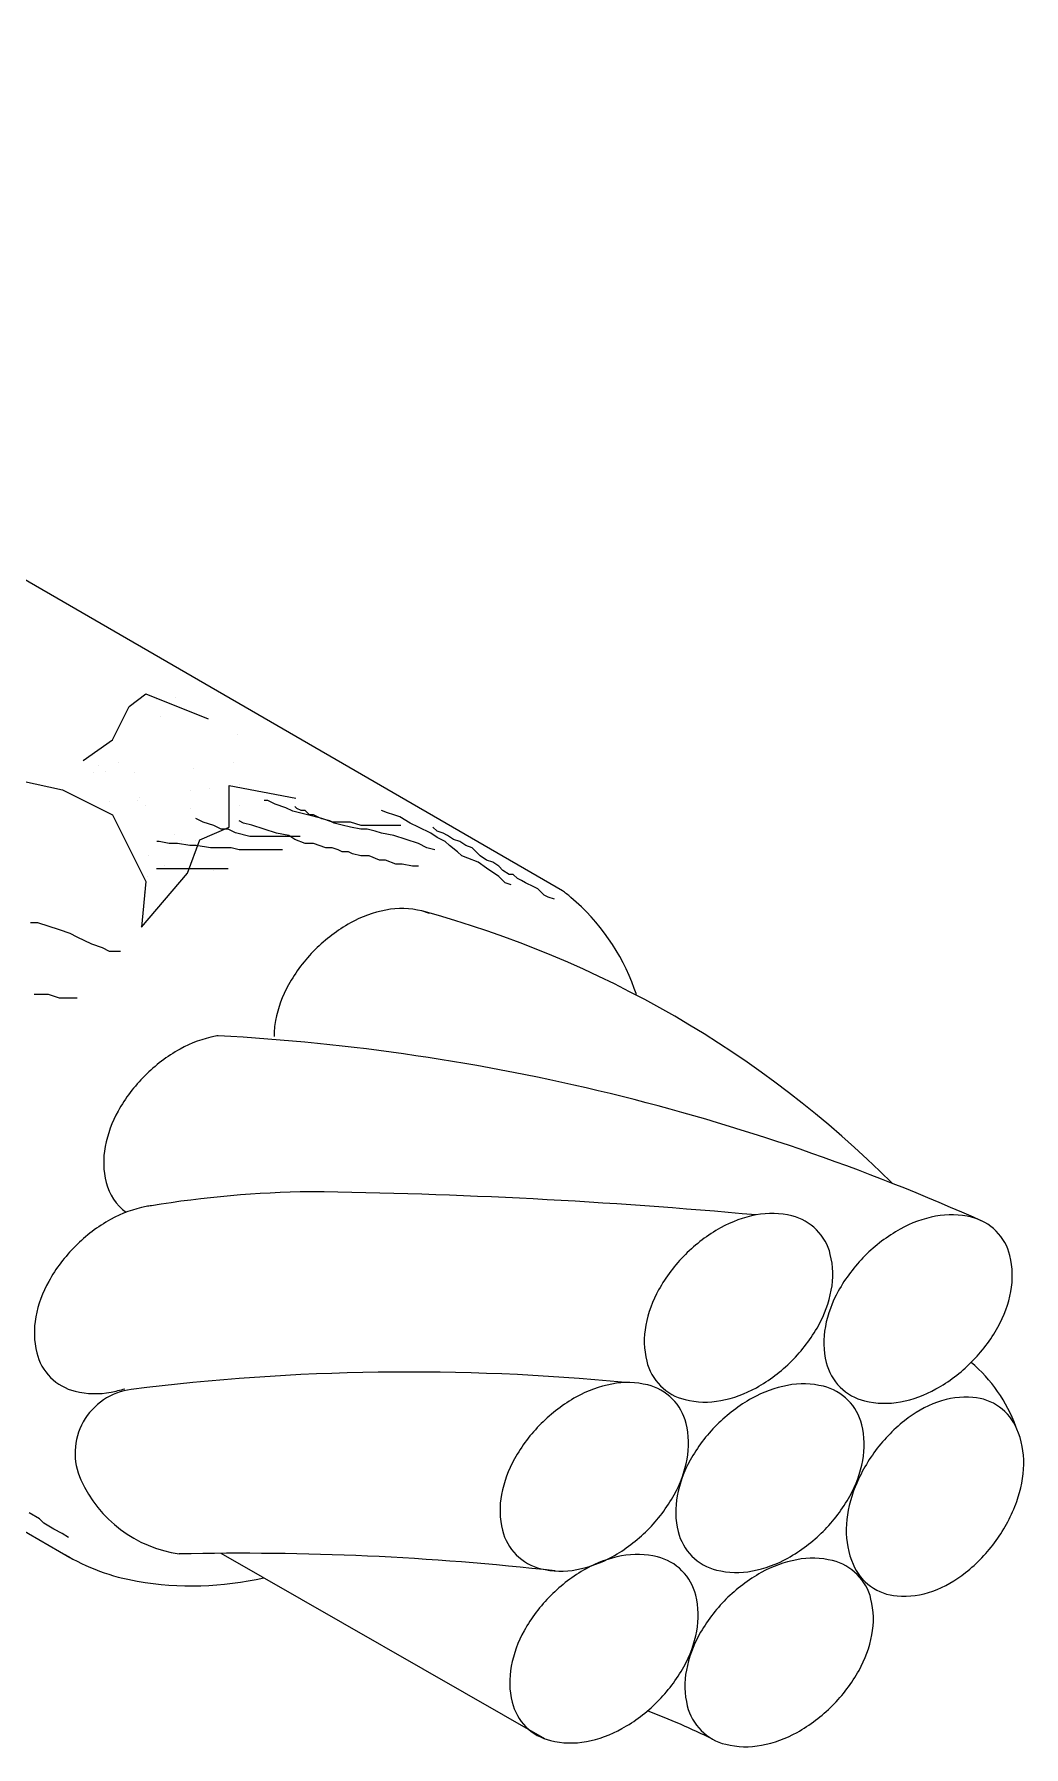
# Model space of a CAD drawing. Extents: x -800 to 12181, y -6101 to 2255.
# Drawn here: x 11463 to 11495.1, y 1444.1 to 1499.7 of the extents above; entities that cross this region are included whole.
import ezdxf

# ---------------------------------------------------------------- set-up
doc = ezdxf.new("R2010")
doc.units = 0
doc.header["$MEASUREMENT"] = 0
doc.layers.get('0').update_dxf_attribs({"linetype": 'CONTINUOUS'})
doc.layers.add('15', color=1, linetype='CONTINUOUS')

# ---------------------------------------------------------------- blocks, each defined once
blk = doc.blocks.new('*X30')
at = {"color": 0}
for p, q in [((4168.775, -661.019), (4168.775, -661.019)), ((4163.139, -661.42), (4163.139, -661.42)), ((4164.899, -661.1), (4164.899, -661.1)), ((4165.411, -661.256), (4165.411, -661.256)), ((4166.253, -661.414), (4166.253, -661.414)), ((4163.56, -661.688), (4163.56, -661.688)), ((4162.762, -662.774), (4162.762, -662.774)), ((4168.193, -662.65), (4168.193, -662.65)), ((4169.846, -662.752), (4169.846, -662.752)), ((4170.367, -662.683), (4170.367, -662.683)), ((4170.824, -662.897), (4170.824, -662.897)), ((4171.18, -662.576), (4171.18, -662.576)), ((4171.307, -662.644), (4171.307, -662.644)), ((4162.857, -663.216), (4162.857, -663.216)), ((4168.032, -663.195), (4168.032, -663.195)), ((4168.488, -662.931), (4168.488, -662.931)), ((4170.733, -663.097), (4170.733, -663.097)), ((4173.351, -663.064), (4173.351, -663.064)), ((4161.771, -663.815), (4161.771, -663.815)), ((4162.291, -663.746), (4162.291, -663.746)), ((4163.104, -663.639), (4163.104, -663.639)), ((4163.758, -663.686), (4163.758, -663.686)), ((4167.818, -663.775), (4167.818, -663.775)), ((4171.82, -663.809), (4171.82, -663.809)), ((4167.482, -664.187), (4167.482, -664.187)), ((4169.444, -664.087), (4169.444, -664.087)), ((4170.175, -663.912), (4170.175, -663.912)), ((4170.596, -664.181), (4170.596, -664.181)), ((4172.002, -664.099), (4172.002, -664.099)), ((4172.004, -663.978), (4172.004, -663.978)), ((4173.289, -663.907), (4173.289, -663.907)), ((4173.71, -664.175), (4173.71, -664.175)), ((4174.703, -664.002), (4174.703, -664.002)), ((4162.772, -665.165), (4162.772, -665.165)), ((4162.92, -665.143), (4162.92, -665.143)), ((4170.796, -665.024), (4170.796, -665.024)), ((4171.289, -665.151), (4171.289, -665.151)), ((4172.102, -665.044), (4172.102, -665.044)), ((4172.114, -665.148), (4172.114, -665.148)), ((4164.026, -666.107), (4164.026, -666.107)), ((4164.188, -666.144), (4164.188, -666.144)), ((4173.869, -665.687), (4173.869, -665.687)), ((4174.054, -665.856), (4174.054, -665.856)), ((4162.693, -666.283), (4162.693, -666.283)), ((4162.801, -666.442), (4162.801, -666.442)), ((4163.213, -666.214), (4163.213, -666.214)), ((4174.096, -666.411), (4174.096, -666.411)), ((4162.986, -666.611), (4162.986, -666.611)), ((4165.176, -666.696), (4165.176, -666.696)), ((4165.6, -667.036), (4165.6, -667.036)), ((4174.518, -666.679), (4174.518, -666.679)), ((4174.924, -666.653), (4174.924, -666.653)), ((4176.035, -666.93), (4176.035, -666.93)), ((4163.856, -667.408), (4163.856, -667.408)), ((4175.715, -667.157), (4175.715, -667.157)), ((4175.919, -667.566), (4175.919, -667.566)), ((4176.036, -667.647), (4176.036, -667.647)), ((4176.103, -667.734), (4176.103, -667.734)), ((4164.251, -668.071), (4164.251, -668.071)), ((4164.851, -668.32), (4164.851, -668.32)), ((4163.615, -668.75), (4163.615, -668.75)), ((4164.135, -668.682), (4164.135, -668.682)), ((4164.948, -668.575), (4164.948, -668.575)), ((4165.035, -668.489), (4165.035, -668.489)), ((4178.018, -668.909), (4178.018, -668.909)), ((4163.046, -668.996), (4163.046, -668.996)), ((4165.562, -668.932), (4165.562, -668.932)), ((4165.983, -669.201), (4165.983, -669.201)), ((4178.44, -669.178), (4178.44, -669.178)), ((4178.516, -669.378), (4178.516, -669.378)), ((4177.51, -669.749), (4177.51, -669.749)), ((4177.969, -669.444), (4177.969, -669.444)), ((4177.996, -669.446), (4177.996, -669.446)), ((4178.153, -669.613), (4178.153, -669.613)), ((4164.314, -669.998), (4164.314, -669.998)), ((4164.387, -670.173), (4164.387, -670.173)), ((4167.501, -670.168), (4167.501, -670.168)), ((4179.023, -670.41), (4179.023, -670.41)), ((4165.057, -671.15), (4165.057, -671.15)), ((4165.726, -670.89), (4165.726, -670.89)), ((4165.87, -671.043), (4165.87, -671.043)), ((4163.677, -671.71), (4163.677, -671.71)), ((4166.369, -671.436), (4166.369, -671.436)), ((4166.791, -671.705), (4166.791, -671.705)), ((4169.483, -671.43), (4169.483, -671.43)), ((4169.905, -671.699), (4169.905, -671.699)), ((4180.018, -671.322), (4180.018, -671.322)), ((4181.609, -671.56), (4181.609, -671.56)), ((4182.13, -671.491), (4182.13, -671.491)), ((4182.832, -671.59), (4182.832, -671.59)), ((4164.377, -671.925), (4164.377, -671.925)), ((4164.949, -672.042), (4164.949, -672.042)), ((4167.078, -671.827), (4167.078, -671.827)), ((4184.1, -672.592), (4184.1, -672.592)), ((4165.195, -672.677), (4165.195, -672.677)), ((4165.789, -672.817), (4165.789, -672.817)), ((4165.944, -672.954), (4165.944, -672.954)), ((4171.423, -672.666), (4171.423, -672.666)), ((4166.128, -673.123), (4166.128, -673.123)), ((4166.792, -673.51), (4166.792, -673.51)), ((4185.512, -673.484), (4185.512, -673.484)), ((4165.459, -673.686), (4165.459, -673.686)), ((4165.979, -673.617), (4165.979, -673.617)), ((4166.998, -673.92), (4166.998, -673.92)), ((4167.141, -673.754), (4167.141, -673.754)), ((4167.177, -673.94), (4167.177, -673.94)), ((4173.405, -673.929), (4173.405, -673.929)), ((4185.744, -673.605), (4185.744, -673.605)), ((4185.862, -673.906), (4185.862, -673.906)), ((4173.827, -674.197), (4173.827, -674.197)), ((4186.283, -674.175), (4186.283, -674.175)), ((4175.345, -675.165), (4175.345, -675.165)), ((4187.801, -675.142), (4187.801, -675.142)), ((4173.792, -676.552), (4173.792, -676.552)), ((4174.104, -676.799), (4174.104, -676.799)), ((4177.327, -676.427), (4177.327, -676.427)), ((4177.749, -676.696), (4177.749, -676.696)), ((4189.783, -676.405), (4189.783, -676.405)), ((4190.205, -676.673), (4190.205, -676.673)), ((4197.834, -677.191), (4197.834, -677.191)), ((4198.355, -677.123), (4198.355, -677.123)), ((4175.099, -677.711), (4175.099, -677.711)), ((4175.144, -677.489), (4175.144, -677.489)), ((4175.378, -677.558), (4175.378, -677.558)), ((4175.899, -677.49), (4175.899, -677.49)), ((4179.267, -677.663), (4179.267, -677.663)), ((4180.32, -677.468), (4180.32, -677.468)), ((4182.381, -677.657), (4182.381, -677.657)), ((4183.02, -677.371), (4183.02, -677.371)), ((4197.952, -677.629), (4197.952, -677.629)), ((4175.283, -677.88), (4175.283, -677.88)), ((4179.16, -677.8), (4179.16, -677.8)), ((4183.161, -677.834), (4183.161, -677.834)), ((4183.345, -678.003), (4183.345, -678.003)), ((4190.279, -678.186), (4190.279, -678.186)), ((4191.092, -678.079), (4191.092, -678.079)), ((4191.223, -677.957), (4191.223, -677.957)), ((4191.407, -678.126), (4191.407, -678.126)), ((4192.451, -677.9), (4192.451, -677.9)), ((4200.043, -678.136), (4200.043, -678.136)), ((4176.413, -678.491), (4176.413, -678.491)), ((4179.114, -678.394), (4179.114, -678.394)), ((4181.731, -678.36), (4181.731, -678.36)), ((4184.289, -678.372), (4184.289, -678.372)), ((4186.99, -678.275), (4186.99, -678.275)), ((4187.067, -678.609), (4187.067, -678.609)), ((4187.588, -678.54), (4187.588, -678.54)), ((4188.401, -678.433), (4188.401, -678.433)), ((4189.608, -678.242), (4189.608, -678.242)), ((4189.759, -678.254), (4189.759, -678.254)), ((4192.166, -678.254), (4192.166, -678.254)), ((4176.153, -678.677), (4176.153, -678.677)), ((4184.215, -678.8), (4184.215, -678.8)), ((4184.363, -678.92), (4184.363, -678.92)), ((4184.375, -678.963), (4184.375, -678.963)), ((4184.896, -678.895), (4184.896, -678.895)), ((4185.709, -678.787), (4185.709, -678.787)), ((4187.477, -678.914), (4187.477, -678.914)), ((4188.217, -678.834), (4188.217, -678.834)), ((4188.401, -679.003), (4188.401, -679.003)), ((4190.591, -678.909), (4190.591, -678.909)), ((4192.277, -678.923), (4192.277, -678.923)), ((4196.279, -678.957), (4196.279, -678.957)), ((4196.463, -679.126), (4196.463, -679.126)), ((4196.819, -678.897), (4196.819, -678.897)), ((4198.837, -679.061), (4198.837, -679.061)), ((4199.933, -678.892), (4199.933, -678.892)), ((4177.149, -679.589), (4177.149, -679.589)), ((4177.825, -679.383), (4177.825, -679.383)), ((4187.899, -679.183), (4187.899, -679.183)), ((4188.259, -679.277), (4188.259, -679.277)), ((4190.96, -679.179), (4190.96, -679.179)), ((4191.013, -679.177), (4191.013, -679.177)), ((4193.578, -679.146), (4193.578, -679.146)), ((4196.136, -679.158), (4196.136, -679.158)), ((4197.241, -679.166), (4197.241, -679.166)), ((4199.277, -679.59), (4199.277, -679.59)), ((4200.09, -679.483), (4200.09, -679.483)), ((4177.333, -679.758), (4177.333, -679.758)), ((4177.634, -679.851), (4177.634, -679.851)), ((4196.064, -680.013), (4196.064, -680.013)), ((4196.585, -679.945), (4196.585, -679.945)), ((4197.333, -679.923), (4197.333, -679.923)), ((4197.398, -679.838), (4197.398, -679.838)), ((4197.547, -680.05), (4197.547, -680.05)), ((4198.756, -679.659), (4198.756, -679.659)), ((4200.106, -680.062), (4200.106, -680.062)), ((4198.759, -680.133), (4198.759, -680.133)), ((4198.328, -680.835), (4198.328, -680.835)), ((4198.9, -680.988), (4198.9, -680.988)), ((4197.627, -681.402), (4197.627, -681.402)), ((4198.513, -681.004), (4198.513, -681.004)), ((4198.049, -681.67), (4198.049, -681.67)), ((4199.383, -681.801), (4199.383, -681.801)), ((4181.857, -682.214), (4181.857, -682.214)), ((4197.61, -681.977), (4197.61, -681.977)), ((4177.768, -682.677), (4177.768, -682.677)), ((4180.253, -682.433), (4180.253, -682.433)), ((4180.882, -682.671), (4180.882, -682.671)), ((4183.996, -682.666), (4183.996, -682.666)), ((4184.254, -682.468), (4184.254, -682.468)), ((4184.438, -682.637), (4184.438, -682.637)), ((4197.507, -682.413), (4197.507, -682.413)), ((4177.95, -683.236), (4177.95, -683.236)), ((4177.247, -683.311), (4177.247, -683.311))]:
    blk.add_line(p, q, dxfattribs=at)

msp = doc.modelspace()

# ---------------------------------------------------------------- linework, layer by layer
at = {"layer": '15'}
for p, q in [((11432.019, 1499.745, -8.914), (11480.131, 1471.908, -8.914)), ((11447.357, 1459.907, -8.914), (11464.111, 1450.234, -8.914)), ((11479.566, 1444.333, -8.914), (11469.041, 1450.364, -8.914))]:
    msp.add_line(p, q, dxfattribs=at)
at = {"layer": '15', "color": 1}
for p, q in [((11470.554, 1474.837, -8.914), (11470.437, 1474.837, -8.914)), ((11470.788, 1474.72, -8.914), (11470.554, 1474.837, -8.914)), ((11471.138, 1474.603, -8.914), (11470.788, 1474.72, -8.914)), ((11471.502, 1474.574, -8.914), (11471.435, 1474.641, -8.914)), ((11468.45, 1474.136, -8.914), (11468.216, 1474.252, -8.914)), ((11468.8, 1474.019, -8.914), (11468.45, 1474.136, -8.914)), ((11469.761, 1474.105, -8.914), (11469.627, 1474.172, -8.914)), ((11470.029, 1474.038, -8.914), (11469.761, 1474.105, -8.914)), ((11471.372, 1474.486, -8.914), (11471.138, 1474.603, -8.914)), ((11471.84, 1474.369, -8.914), (11471.372, 1474.486, -8.914)), ((11471.636, 1474.507, -8.914), (11471.502, 1474.574, -8.914)), ((11471.77, 1474.507, -8.914), (11471.636, 1474.507, -8.914)), ((11471.904, 1474.373, -8.914), (11471.77, 1474.507, -8.914)), ((11472.308, 1474.252, -8.914), (11471.84, 1474.369, -8.914)), ((11472.038, 1474.373, -8.914), (11471.904, 1474.373, -8.914)), ((11472.172, 1474.306, -8.914), (11472.038, 1474.373, -8.914)), ((11472.306, 1474.239, -8.914), (11472.172, 1474.306, -8.914)), ((11472.574, 1474.172, -8.914), (11472.306, 1474.239, -8.914)), ((11472.658, 1474.136, -8.914), (11472.308, 1474.252, -8.914)), ((11472.708, 1474.105, -8.914), (11472.574, 1474.172, -8.914)), ((11473.243, 1474.136, -8.914), (11472.658, 1474.136, -8.914)), ((11472.976, 1474.038, -8.914), (11472.708, 1474.105, -8.914)), ((11473.593, 1474.019, -8.914), (11473.243, 1474.136, -8.914)), ((11474.449, 1474.44, -8.914), (11474.248, 1474.507, -8.914)), ((11474.65, 1474.373, -8.914), (11474.449, 1474.44, -8.914)), ((11474.851, 1474.306, -8.914), (11474.65, 1474.373, -8.914)), ((11475.186, 1474.105, -8.914), (11474.851, 1474.306, -8.914)), ((11475.454, 1473.972, -8.914), (11475.186, 1474.105, -8.914)), ((11467.015, 1473.503, -8.914), (11466.948, 1473.503, -8.914)), ((11467.35, 1473.436, -8.914), (11467.015, 1473.503, -8.914)), ((11469.034, 1473.902, -8.914), (11468.8, 1474.019, -8.914)), ((11469.268, 1473.902, -8.914), (11469.034, 1473.902, -8.914)), ((11469.502, 1473.785, -8.914), (11469.268, 1473.902, -8.914)), ((11469.969, 1473.668, -8.914), (11469.502, 1473.785, -8.914)), ((11471.606, 1473.668, -8.914), (11469.969, 1473.668, -8.914)), ((11470.431, 1473.905, -8.914), (11470.029, 1474.038, -8.914)), ((11470.833, 1473.771, -8.914), (11470.431, 1473.905, -8.914)), ((11471.235, 1473.704, -8.914), (11470.833, 1473.771, -8.914)), ((11471.435, 1473.57, -8.914), (11471.235, 1473.704, -8.914)), ((11471.77, 1473.436, -8.914), (11471.435, 1473.57, -8.914)), ((11473.244, 1473.972, -8.914), (11472.976, 1474.038, -8.914)), ((11473.578, 1473.905, -8.914), (11473.244, 1473.972, -8.914)), ((11473.779, 1473.905, -8.914), (11473.578, 1473.905, -8.914)), ((11474.879, 1474.019, -8.914), (11473.593, 1474.019, -8.914)), ((11474.047, 1473.838, -8.914), (11473.779, 1473.905, -8.914)), ((11474.248, 1473.771, -8.914), (11474.047, 1473.838, -8.914)), ((11474.65, 1473.704, -8.914), (11474.248, 1473.771, -8.914)), ((11475.052, 1473.57, -8.914), (11474.65, 1473.704, -8.914)), ((11475.454, 1473.436, -8.914), (11475.052, 1473.57, -8.914)), ((11475.855, 1473.771, -8.914), (11475.454, 1473.972, -8.914)), ((11476.056, 1473.637, -8.914), (11475.855, 1473.771, -8.914)), ((11476.056, 1473.838, -8.914), (11475.922, 1473.972, -8.914)), ((11476.257, 1473.771, -8.914), (11476.056, 1473.838, -8.914)), ((11476.324, 1473.503, -8.914), (11476.056, 1473.637, -8.914)), ((11476.391, 1473.704, -8.914), (11476.257, 1473.771, -8.914)), ((11476.458, 1473.369, -8.914), (11476.324, 1473.503, -8.914)), ((11476.592, 1473.57, -8.914), (11476.391, 1473.704, -8.914)), ((11476.793, 1473.503, -8.914), (11476.592, 1473.57, -8.914)), ((11476.994, 1473.369, -8.914), (11476.793, 1473.503, -8.914)), ((11467.618, 1473.436, -8.914), (11467.35, 1473.436, -8.914)), ((11468.02, 1473.369, -8.914), (11467.618, 1473.436, -8.914)), ((11468.221, 1473.369, -8.914), (11468.02, 1473.369, -8.914)), ((11468.69, 1473.302, -8.914), (11468.221, 1473.369, -8.914)), ((11469.359, 1473.302, -8.914), (11468.69, 1473.302, -8.914)), ((11469.627, 1473.235, -8.914), (11469.359, 1473.302, -8.914)), ((11471.034, 1473.235, -8.914), (11469.627, 1473.235, -8.914)), ((11472.038, 1473.436, -8.914), (11471.77, 1473.436, -8.914)), ((11472.44, 1473.302, -8.914), (11472.038, 1473.436, -8.914)), ((11472.641, 1473.302, -8.914), (11472.44, 1473.302, -8.914)), ((11472.842, 1473.235, -8.914), (11472.641, 1473.302, -8.914)), ((11472.976, 1473.168, -8.914), (11472.842, 1473.235, -8.914)), ((11473.177, 1473.168, -8.914), (11472.976, 1473.168, -8.914)), ((11473.311, 1473.101, -8.914), (11473.177, 1473.168, -8.914)), ((11473.578, 1473.034, -8.914), (11473.311, 1473.101, -8.914)), ((11473.846, 1473.034, -8.914), (11473.578, 1473.034, -8.914)), ((11474.181, 1472.901, -8.914), (11473.846, 1473.034, -8.914)), ((11475.722, 1473.302, -8.914), (11475.454, 1473.436, -8.914)), ((11475.989, 1473.235, -8.914), (11475.722, 1473.302, -8.914)), ((11476.726, 1473.168, -8.914), (11476.458, 1473.369, -8.914)), ((11476.86, 1473.034, -8.914), (11476.726, 1473.168, -8.914)), ((11477.061, 1472.967, -8.914), (11476.86, 1473.034, -8.914)), ((11477.195, 1473.302, -8.914), (11476.994, 1473.369, -8.914)), ((11477.396, 1472.834, -8.914), (11477.061, 1472.967, -8.914)), ((11477.463, 1473.034, -8.914), (11477.195, 1473.302, -8.914)), ((11477.664, 1472.901, -8.914), (11477.463, 1473.034, -8.914)), ((11469.268, 1472.617, -8.914), (11466.93, 1472.617, -8.914)), ((11474.382, 1472.901, -8.914), (11474.181, 1472.901, -8.914)), ((11474.717, 1472.767, -8.914), (11474.382, 1472.901, -8.914)), ((11474.918, 1472.767, -8.914), (11474.717, 1472.767, -8.914)), ((11475.253, 1472.7, -8.914), (11474.918, 1472.767, -8.914)), ((11475.454, 1472.7, -8.914), (11475.253, 1472.7, -8.914)), ((11477.664, 1472.633, -8.914), (11477.396, 1472.834, -8.914)), ((11477.865, 1472.834, -8.914), (11477.664, 1472.901, -8.914)), ((11478.065, 1472.365, -8.914), (11477.664, 1472.633, -8.914)), ((11478.065, 1472.7, -8.914), (11477.865, 1472.834, -8.914)), ((11478.199, 1472.566, -8.914), (11478.065, 1472.7, -8.914)), ((11478.4, 1472.432, -8.914), (11478.199, 1472.566, -8.914)), ((11478.534, 1472.432, -8.914), (11478.4, 1472.432, -8.914)), ((11478.668, 1472.298, -8.914), (11478.534, 1472.432, -8.914)), ((11478.266, 1472.164, -8.914), (11478.065, 1472.365, -8.914)), ((11478.467, 1472.097, -8.914), (11478.266, 1472.164, -8.914)), ((11478.802, 1472.231, -8.914), (11478.668, 1472.298, -8.914)), ((11478.936, 1472.164, -8.914), (11478.802, 1472.231, -8.914)), ((11479.204, 1472.03, -8.914), (11478.936, 1472.164, -8.914)), ((11479.338, 1471.963, -8.914), (11479.204, 1472.03, -8.914)), ((11479.539, 1471.763, -8.914), (11479.338, 1471.963, -8.914)), ((11479.673, 1471.696, -8.914), (11479.539, 1471.763, -8.914)), ((11479.874, 1471.629, -8.914), (11479.673, 1471.696, -8.914)), ((11463.072, 1470.864, -8.914), (11462.838, 1470.864, -8.914)), ((11463.774, 1470.63, -8.914), (11463.072, 1470.864, -8.914)), ((11464.124, 1470.513, -8.914), (11463.774, 1470.63, -8.914)), ((11464.358, 1470.397, -8.914), (11464.124, 1470.513, -8.914)), ((11464.826, 1470.163, -8.914), (11464.358, 1470.397, -8.914)), ((11465.176, 1470.046, -8.914), (11464.826, 1470.163, -8.914)), ((11465.41, 1469.929, -8.914), (11465.176, 1470.046, -8.914)), ((11465.761, 1469.929, -8.914), (11465.41, 1469.929, -8.914)), ((11463.423, 1468.527, -8.914), (11462.955, 1468.527, -8.914)), ((11463.774, 1468.41, -8.914), (11463.423, 1468.527, -8.914)), ((11464.358, 1468.41, -8.914), (11463.774, 1468.41, -8.914)), ((11463.131, 1451.481, -8.914), (11462.796, 1451.682, -8.914)), ((11463.265, 1451.347, -8.914), (11463.131, 1451.481, -8.914)), ((11463.6, 1451.146, -8.914), (11463.265, 1451.347, -8.914)), ((11463.868, 1451.012, -8.914), (11463.6, 1451.146, -8.914)), ((11464.069, 1450.879, -8.914), (11463.868, 1451.012, -8.914))]:
    msp.add_line(p, q, dxfattribs=at)
at = {"layer": '15', "color": 1, "elevation": -8.914}
for points in [[(11464.552, 1476.133), (11465.5, 1476.81), (11466.042, 1477.893), (11466.584, 1478.299), (11468.615, 1477.487)], [(11457.915, 1475.727), (11460.759, 1475.863), (11463.875, 1475.186), (11465.5, 1474.373), (11466.584, 1472.207), (11466.448, 1470.718), (11467.938, 1472.478), (11468.344, 1473.561), (11469.293, 1473.967), (11469.293, 1475.321), (11471.46, 1474.915)]]:
    msp.add_lwpolyline(points, dxfattribs=at)
at = {"layer": '15', "elevation": -8.914}
for points in [[(11482.547, 1468.503, 0.005603), (11482.47, 1468.727, 0.132966), (11480.408, 1471.687, 0.01283), (11480.131, 1471.908, 0.106733)], [(11475.807, 1471.164, 0.038246), (11475.56, 1471.245, 0.107017), (11474.393, 1471.276, 0.08098), (11473.24, 1470.857, 0.068936), (11472.093, 1469.99, 0.068936), (11471.224, 1468.843, 0.08098), (11470.805, 1467.69, 0.048292), (11470.757, 1467.161, 0.13731)], [(11468.943, 1467.19, 0.00827), (11468.853, 1467.174, 0.08098), (11467.7, 1466.756, 0.068936), (11466.553, 1465.888, 0.068936), (11465.685, 1464.741, 0.08098), (11465.265, 1463.588, 0.107017), (11465.296, 1462.421, 0.176673), (11465.943, 1461.453, 0.13731)], [(11466.768, 1461.664, 0.015772), (11466.596, 1461.637, 0.08098), (11465.443, 1461.219, 0.068936), (11464.296, 1460.351, 0.068936), (11463.428, 1459.204, 0.08098), (11463.008, 1458.051, 0.107017), (11463.039, 1456.884, 0.13731), (11463.488, 1456.085, 0.13731)], [(11463.488, 1456.085, 0.13731), (11464.287, 1455.636, 0.107017), (11465.454, 1455.605, 0.03026), (11465.901, 1455.717, 0.068936)], [(11463.93, 1450.338, 0.092663), (11466.31, 1449.459, 0.09829), (11470.428, 1449.57, 0.08296)]]:
    msp.add_lwpolyline(points, format="xyb", dxfattribs=at)
for points in [[(11483.322, 1455.812, 0.13731), (11484.121, 1455.362, 0.107017), (11485.288, 1455.331, 0.08098), (11486.441, 1455.75, 0.068936), (11487.588, 1456.617, 0.068936), (11488.457, 1457.764, 0.08098), (11488.876, 1458.917, 0.107017), (11488.845, 1460.084, 0.13731), (11488.396, 1460.883, 0.13731), (11487.597, 1461.333, 0.107017), (11486.43, 1461.364, 0.08098), (11485.277, 1460.945, 0.068936), (11484.13, 1460.078, 0.068936), (11483.262, 1458.931, 0.08098), (11482.843, 1457.778, 0.107017), (11482.873, 1456.611, 0.13731)], [(11489.162, 1455.769, 0.13731), (11489.961, 1455.32, 0.107017), (11491.128, 1455.289, 0.08098), (11492.281, 1455.707, 0.068936), (11493.428, 1456.575, 0.068936), (11494.297, 1457.722, 0.08098), (11494.716, 1458.875, 0.107017), (11494.685, 1460.042, 0.13731), (11494.236, 1460.841, 0.13731), (11493.437, 1461.29, 0.107017), (11492.27, 1461.321, 0.08098), (11491.117, 1460.903, 0.068936), (11489.97, 1460.035, 0.068936), (11489.102, 1458.888, 0.08098), (11488.683, 1457.735, 0.107017), (11488.713, 1456.568, 0.13731)], [(11478.633, 1450.316, 0.13731), (11479.432, 1449.866, 0.107017), (11480.599, 1449.835, 0.08098), (11481.752, 1450.254, 0.068936), (11482.899, 1451.121, 0.068936), (11483.767, 1452.268, 0.08098), (11484.187, 1453.421, 0.107017), (11484.156, 1454.588, 0.13731), (11483.707, 1455.387, 0.13731), (11482.908, 1455.837, 0.107017), (11481.741, 1455.868, 0.08098), (11480.588, 1455.449, 0.068936), (11479.441, 1454.581, 0.068936), (11478.573, 1453.434, 0.08098), (11478.153, 1452.282, 0.107017), (11478.184, 1451.115, 0.13731)], [(11484.345, 1450.273, 0.13731), (11485.144, 1449.823, 0.107017), (11486.311, 1449.792, 0.08098), (11487.464, 1450.211, 0.068936), (11488.611, 1451.079, 0.068936), (11489.48, 1452.225, 0.08098), (11489.899, 1453.378, 0.107017), (11489.868, 1454.545, 0.13731), (11489.419, 1455.344, 0.13731), (11488.62, 1455.794, 0.107017), (11487.453, 1455.825, 0.08098), (11486.3, 1455.406, 0.068936), (11485.153, 1454.539, 0.068936), (11484.285, 1453.392, 0.08098), (11483.866, 1452.239, 0.107017), (11483.896, 1451.072, 0.13731)], [(11490.156, 1449.294, 0.13731), (11491.017, 1448.98, 0.107017), (11492.173, 1449.138, 0.08098), (11493.244, 1449.737, 0.068936), (11494.236, 1450.779, 0.068936), (11494.907, 1452.051, 0.08098), (11495.134, 1453.257, 0.107017), (11494.915, 1454.403, 0.13731), (11494.343, 1455.119, 0.13731), (11493.482, 1455.434, 0.107017), (11492.325, 1455.276, 0.08098), (11491.255, 1454.676, 0.068936), (11490.263, 1453.634, 0.068936), (11489.592, 1452.362, 0.08098), (11489.364, 1451.157, 0.107017), (11489.583, 1450.01, 0.13731)], [(11478.947, 1444.728, 0.13731), (11479.746, 1444.278, 0.107017), (11480.913, 1444.247, 0.08098), (11482.066, 1444.666, 0.068936), (11483.214, 1445.533, 0.068936), (11484.082, 1446.68, 0.08098), (11484.501, 1447.833, 0.107017), (11484.47, 1449, 0.13731), (11484.021, 1449.799, 0.13731), (11483.222, 1450.249, 0.107017), (11482.055, 1450.28, 0.08098), (11480.902, 1449.861, 0.068936), (11479.755, 1448.993, 0.068936), (11478.887, 1447.847, 0.08098), (11478.468, 1446.694, 0.107017), (11478.498, 1445.527, 0.13731)], [(11484.644, 1444.606, 0.13731), (11485.442, 1444.157, 0.107017), (11486.61, 1444.126, 0.08098), (11487.763, 1444.544, 0.068936), (11488.91, 1445.412, 0.068936), (11489.778, 1446.559, 0.08098), (11490.197, 1447.712, 0.107017), (11490.167, 1448.879, 0.13731), (11489.718, 1449.678, 0.13731), (11488.919, 1450.127, 0.107017), (11487.752, 1450.158, 0.08098), (11486.599, 1449.74, 0.068936), (11485.451, 1448.872, 0.068936), (11484.583, 1447.725, 0.08098), (11484.164, 1446.572, 0.107017), (11484.194, 1445.405, 0.13731)]]:
    msp.add_lwpolyline(points, format="xyb", close=True, dxfattribs=at)
at = {"layer": '15'}
for centre, radius, start, end in [((11466.595, 1438.12, -8.914), 34.317, 45.0223, 74.8555), ((11465.118, 1397.266, -8.914), 70.029, 65.76437, 86.86862), ((11472.384, 1427.302, -8.914), 34.818, 90.7514, 99.2814), ((11469.664, 1278.513, -8.914), 183.618, 84.76088, 89.29374), ((11475.148, 1384, -8.914), 72.259, 84.4105, 97.18211), ((11490.173, 1452.76, -8.914), 5.012, 20.166, 49.5249), ((11466.375, 1453.617, -8.914), 2.09, 97.1821, 204.458), ((11468.282, 1454.485, -8.914), 4.186, 204.458, 261.6396), ((11469.734, 1359.998, -8.914), 90.369, 83.54183, 91.30628), ((11474.319, 1422.585, -8.914), 24.229, 63.7954, 69.2587)]:
    msp.add_arc(centre, radius, start, end, dxfattribs=at)

# ---------------------------------------------------------------- block references
at = {"layer": '15', "xscale": 1.200000000000728, "yscale": 1.199999999999818, "zscale": 1.2}
msp.add_blockref('*X30', (6429.519, 2290.737, -8.914), dxfattribs=at)

doc.saveas('drawing.dxf')
